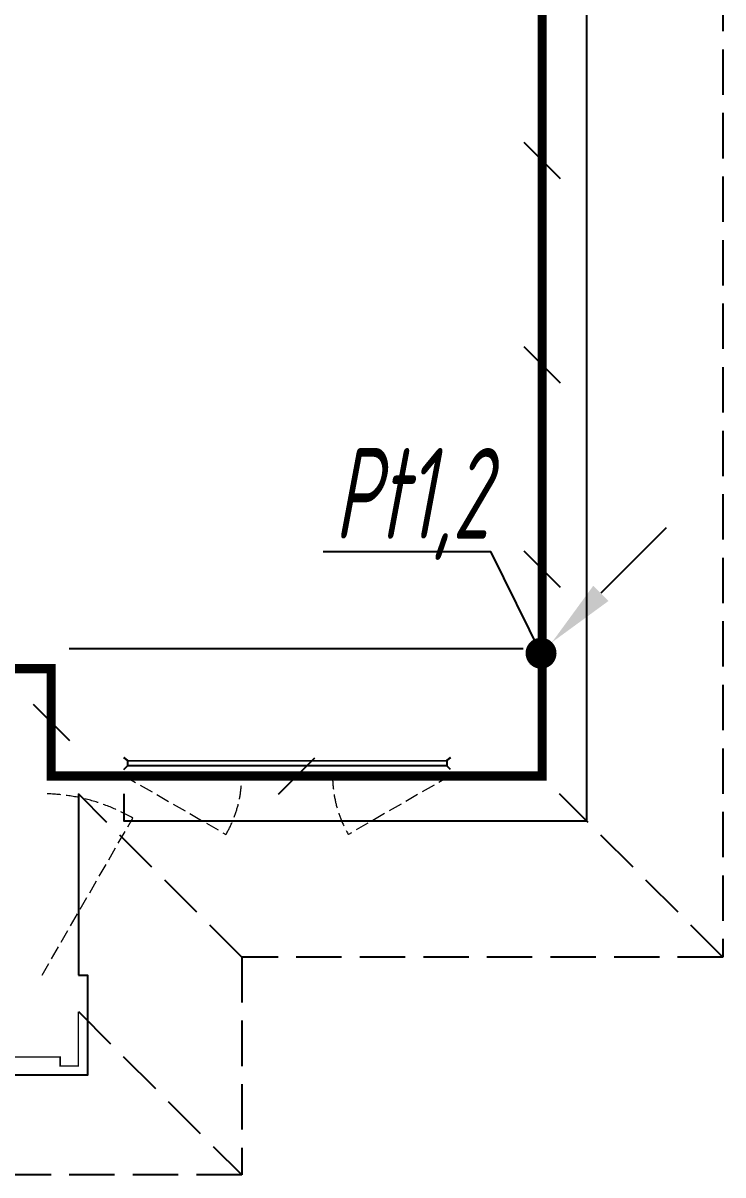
# Model space of a CAD drawing. Extents: x 3002737 to 4077523, y -995787 to -7267.
# Drawn here: x 3178283 to 3182137, y -786295 to -779950 of the extents above; entities that cross this region are included whole.
import ezdxf
from ezdxf.enums import TextEntityAlignment as Align

# ---------------------------------------------------------------- set-up
doc = ezdxf.new("R2010")
doc.units = 0
doc.header["$LTSCALE"] = 1000
doc.header["$MEASUREMENT"] = 0
doc.linetypes.add('CENTER2', pattern=[1.125, 0.75, -0.125, 0.125, -0.125])
doc.linetypes.add('DASH', pattern=[0.35, 0.25, -0.1])
doc.layers.get('0').update_dxf_attribs({"linetype": 'CONTINUOUS'})
for name, color, linetype in [('!!电气', 1, 'CONTINUOUS'), ('3-栏杆1', 252, 'CONTINUOUS'), ('3.5方案汇报，与郭总、侯月琴确定户型_t8$0$2020.03.04 -1安徽标准化洋房户型(UA）_t8_t8$0$看线', 154, 'CONTINUOUS'), ('DIM-照明', 7, 'CONTINUOUS'), ('LWIRE', 4, 'CONTINUOUS'), ('SHTLN', 4, 'CONTINUOUS'), ('WIRE-接地', 2, 'CONTINUOUS'), ('卫生间', 6, 'CONTINUOUS'), ('看线', 185, 'CONTINUOUS')]:
    doc.layers.add(name, color=color, linetype=linetype)
doc.layers.add('WINDOW', color=146, linetype='CONTINUOUS', lineweight=20)
doc.styles.add('HZTXT', font='gbeitc.shx', dxfattribs={"width": 0.8, "height": 400, "bigfont": 'hztxt.shx'})
doc.styles.get("Standard").update_dxf_attribs({"font": 'gbenor.shx', "bigfont": 'gbcbig.shx'})

# ---------------------------------------------------------------- blocks, each defined once
blk = doc.blocks.new('A$C148B7D8E')
at = {"layer": '卫生间', "color": 252, "linetype": 'DASH'}
for p, q in [((-900, -900), (0, 0)), ((1750, -900), (2650, 0)), ((2650, -1200), (1750, -2100))]:
    blk.add_line(p, q, dxfattribs=at)
blk.add_lwpolyline([(16100, 14000), (16100, 15400), (7700, 15400), (7700, 10800), (7300, 10800), (7300, 10000), (900, 10000), (900, 9000), (-900, 9000), (-900, -900), (1750, -900), (1750, -2100), (23450, -2100), (23450, -900), (25100, -900)], dxfattribs=at)
blk = doc.blocks.new('A$C66B635E3')
at = {"color": 252, "const_width": 8}
blk.add_lwpolyline([(47450, -100), (47450, -400), (47350, -400), (47350, -350), (46300, -350), (46300, -100)], dxfattribs=at)
at = {"layer": '3-栏杆1', "color": 252}
for p, q in [((47720.3, 1282.2), (47700, 1300)), ((47700, 1300), (47720.3, 1282.2)), ((47720.3, 1282.1), (49479.7, 1282.2)), ((47720.3, 1282.2), (47720.3, 1252.9)), ((49479.7, 1282.2), (49500, 1300)), ((49500, 1300), (49479.7, 1282.2)), ((49479.7, 1282.2), (49479.7, 1252.9)), ((47720.3, 1252.9), (47700, 1233.1)), ((47700, 1233.1), (47720.3, 1252.9)), ((49479.7, 1252.9), (47720.3, 1252.9)), ((49500, 1233.1), (49479.7, 1252.9))]:
    blk.add_line(p, q, dxfattribs=at)
at = {"layer": '3.5方案汇报，与郭总、侯月琴确定户型_t8$0$2020.03.04 -1安徽标准化洋房户型(UA）_t8_t8$0$看线', "color": 252, "ltscale": 10}
blk.add_line((47400, 1900), (49900, 1900), dxfattribs=at)
at = {"layer": 'WINDOW', "color": 252, "linetype": 'DASH', "ltscale": 0.3}
for points in [[(47700, 1200), (48263.1, 875.4, 0.131485), (48350, 1200)], [(49500, 1200), (48936.9, 875.4, -0.131485), (48850, 1200)], [(47250, 100), (47750, 966, 0.131652), (47250, 1100)]]:
    blk.add_lwpolyline(points, format="xyb", dxfattribs=at)
at = {"layer": '看线', "color": 252}
for points in [[(47700, 1100), (47700, 950), (50250, 950), (50250, 9350), (48599.9, 9350), (48599.9, 9200)], [(47450, 100), (47500, 100), (47500, -450), (46250, -450), (46250, -250)]]:
    blk.add_lwpolyline(points, dxfattribs=at)
at = {"layer": '看线', "color": 252, "ltscale": 0.5}
blk.add_lwpolyline([(47450, 1100), (47450, 100)], dxfattribs=at)
at = {"color": 252, "xscale": -1}
blk.add_blockref('A$C148B7D8E', (50100, 1100), dxfattribs=at)
blk = doc.blocks.new('$TelecSys$00000008')
blk.add_line((0.4, 0.4), (-0.4, -0.4))
blk = doc.blocks.new('$TelecSys$00000078')
for p, q in [((1.15, 1.15), (0.55, 0.55)), ((0.104, 0.104), (0.104, 0.104)), ((-0.104, -0.104), (-0.104, -0.104))]:
    blk.add_line(p, q)
at = {"const_width": 0.142}
blk.add_lwpolyline([(-0.071, 0, 1), (0.071, 0, 1)], format="xyb", close=True, dxfattribs=at)
blk.add_solid([(0.62, 0.48), (0.48, 0.62), (0.1, 0.1)])
at = {"width": 0.8, "flags": 9}
blk.add_attdef('A', (0, 0), '', height=0.00002, dxfattribs=at)

msp = doc.modelspace()

# ---------------------------------------------------------------- linework, layer by layer
at = {"layer": 'DIM-照明', "color": 7, "ltscale": 0.8}
for p in [(3179935.9, -782860.5), (3181143.5, -783437)]:
    msp.add_line(p, (3180859.2, -782860.5), dxfattribs=at)
at = {"layer": 'WIRE-接地', "color": 2, "linetype": 'CENTER2', "const_width": 50}
msp.add_lwpolyline([(3172945.2, -774394), (3172945.2, -775192.2), (3172945.2, -776194.6), (3181142.3, -776194.6), (3181142.3, -784097.2), (3178438.2, -784097.2), (3178438.2, -783506), (3171837, -783506), (3171837, -784703.7), (3171093.9, -784703.7), (3171093.9, -785300.3), (3166189.7, -785300.3), (3166189.7, -784699.2), (3165438, -784699.2), (3165438, -783492.4), (3158840, -783492.4), (3158840, -784099.6), (3153442.1, -784099.6)], dxfattribs=at)

# ---------------------------------------------------------------- block references
at = {"layer": '!!电气'}
msp.add_blockref('A$C66B635E3', (3131137.4, -785295.1), dxfattribs=at)
at = {"layer": 'LWIRE', "color": 2, "xscale": 600, "yscale": 600, "zscale": 600}
msp.add_blockref('$TelecSys$00000078', (3181135.6, -783421), dxfattribs=at)
at = {"layer": 'SHTLN', "color": 2, "xscale": 250, "yscale": 250, "zscale": 250}
for p, rotation in [((3181142.3, -780708.4), 270), ((3181142.3, -781833.4), 270), ((3181142.3, -782958.4), 270), ((3178438.2, -783801.6), 90), ((3179790.2, -784097.2), 180)]:
    msp.add_blockref('$TelecSys$00000008', p, dxfattribs=dict(at, rotation=rotation))

# ---------------------------------------------------------------- texts
at = {"layer": 'DIM-照明', "color": 7, "ltscale": 0.8, "style": 'HZTXT', "width": 0.7}
msp.add_text('Pt1,2', height=500, dxfattribs=at).set_placement((3180424.6, -782598.7), align=Align.MIDDLE)

doc.saveas('drawing.dxf')
